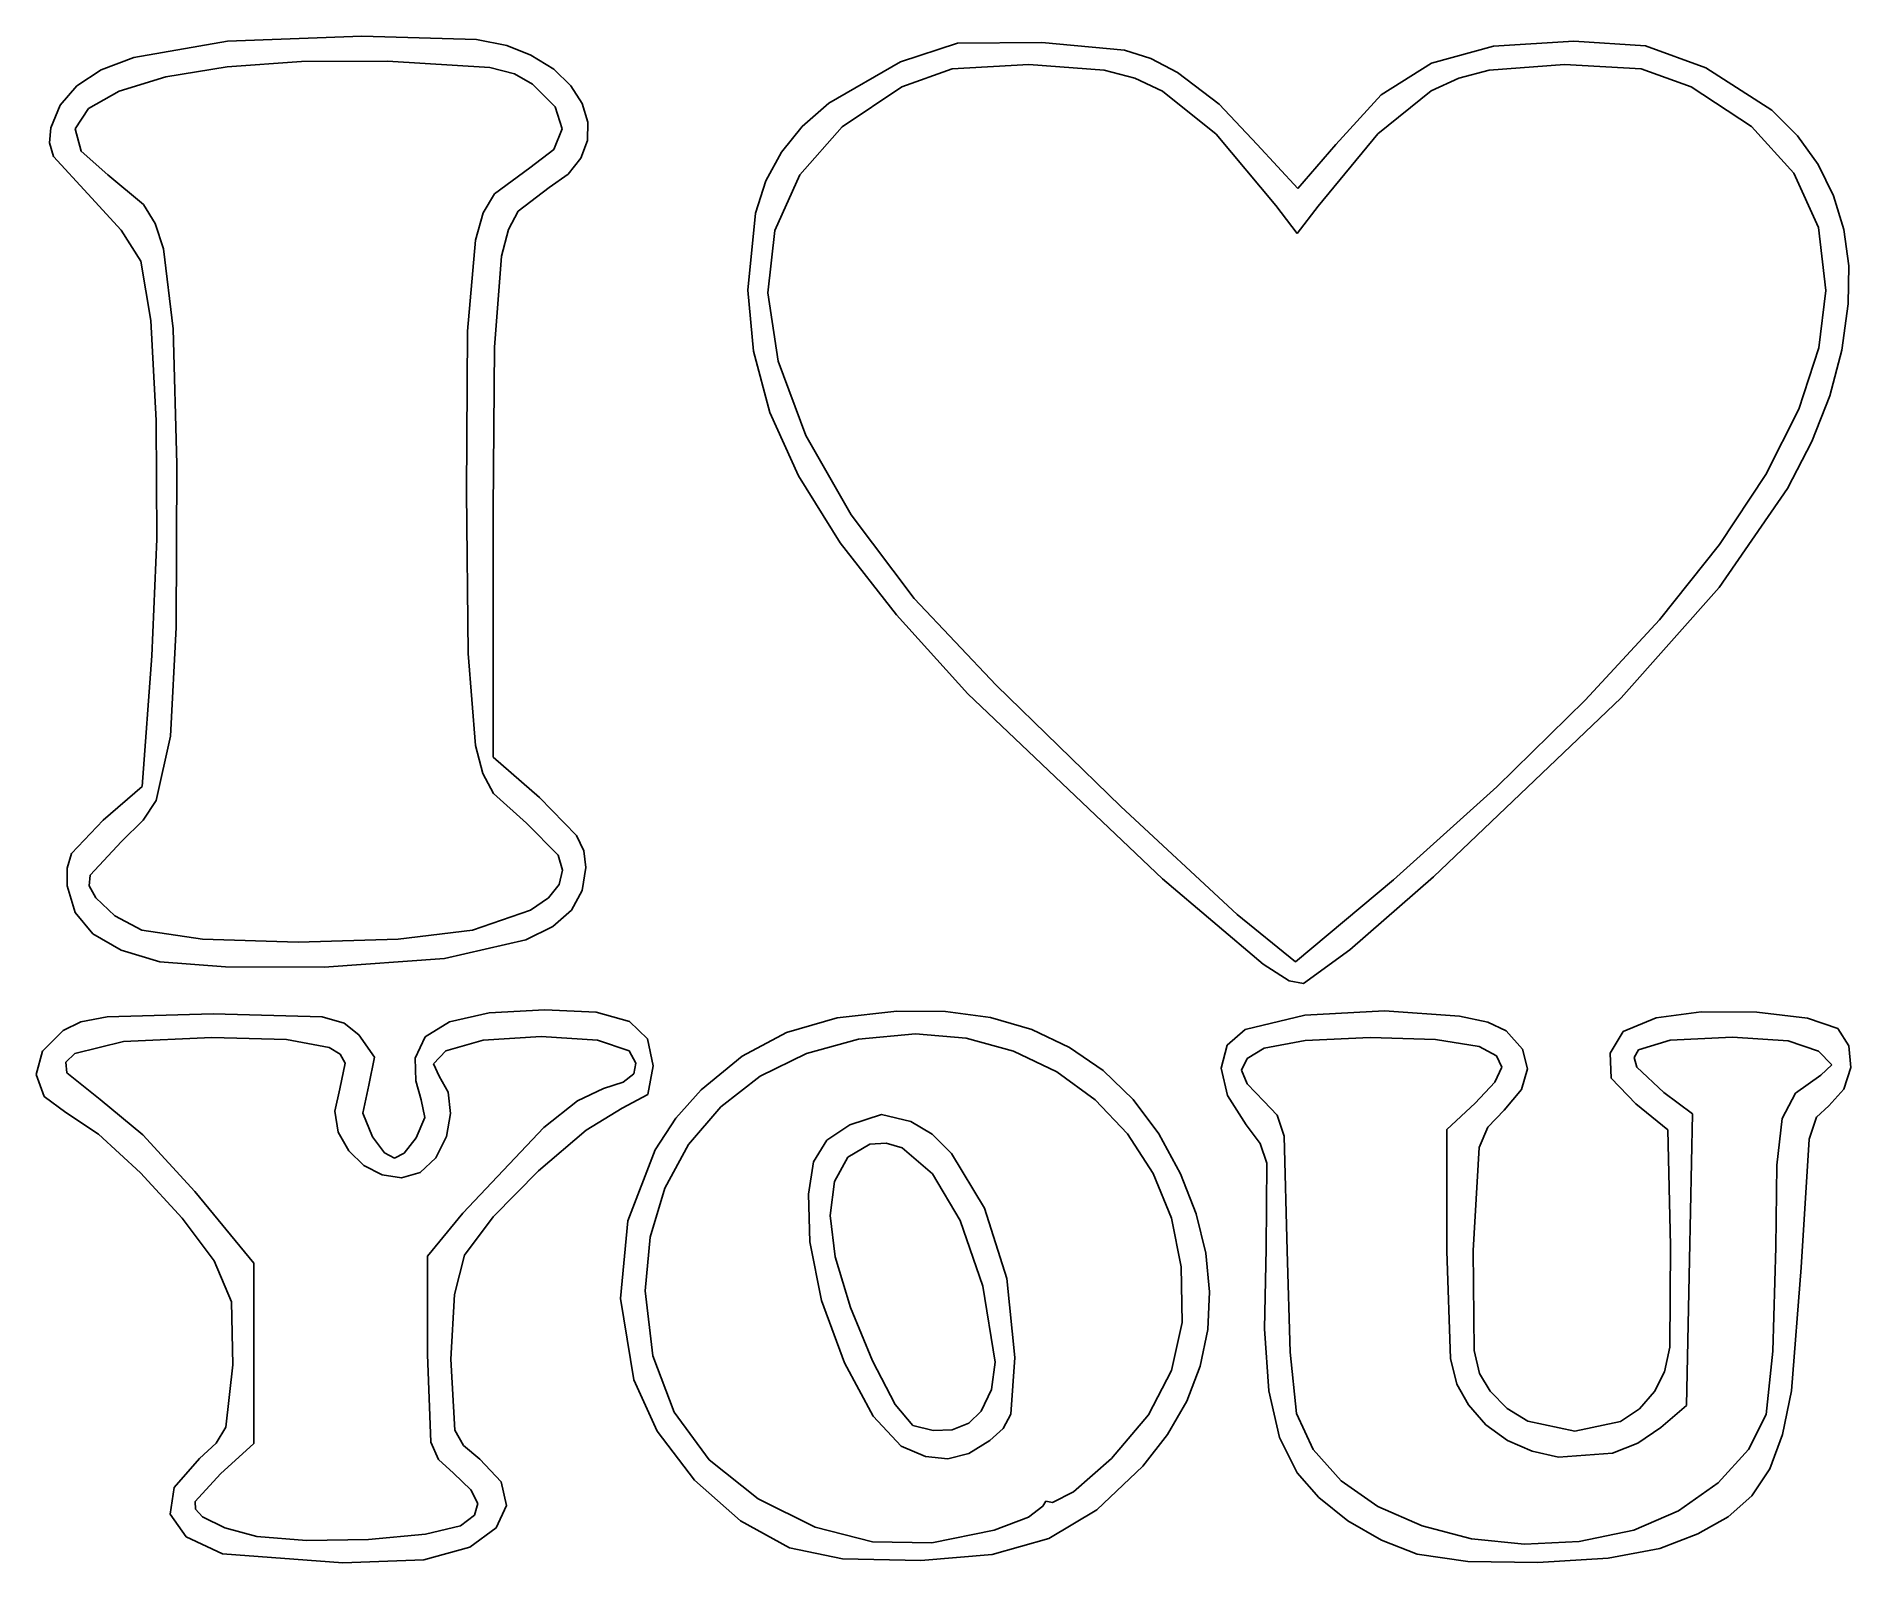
# Model space of a CAD drawing. Extents: x 3.9 to 55, y 8.5 to 51.5.
import ezdxf

# ---------------------------------------------------------------- set-up
doc = ezdxf.new("R2010")
doc.units = 0

msp = doc.modelspace()

# ---------------------------------------------------------------- linework, layer by layer
at = {"layer": 'Image'}
for p, q in [((6.683862, 50.868584), (9.314102, 51.319781)), ((9.314102, 51.319781), (13.096858, 51.461418)), ((13.096858, 51.461418), (16.328551, 51.366925)), ((16.328551, 51.366925), (17.178996, 51.206285)), ((17.178996, 51.206285), (17.859352, 50.932252)), ((28.267082, 50.739815), (29.86956, 51.264547)), ((29.86956, 51.264547), (32.243987, 51.285814)), ((32.243987, 51.285814), (34.579934, 51.071759)), ((43.221834, 50.706443), (44.967238, 51.184981)), ((44.967238, 51.184981), (47.228065, 51.327443)), ((47.228065, 51.327443), (49.249214, 51.188941)), ((49.249214, 51.188941), (50.943605, 50.572305)), ((5.759176, 50.514582), (6.683862, 50.868584)), ((9.311017, 50.600863), (7.583489, 50.316287)), ((11.404296, 50.755461), (9.311017, 50.600863)), ((13.819954, 50.762439), (11.404296, 50.755461)), ((16.704144, 50.586779), (13.819954, 50.762439)), ((17.401525, 50.405035), (16.704144, 50.586779)), ((17.859352, 50.932252), (18.502041, 50.532727)), ((26.248408, 49.575981), (28.267082, 50.739815)), ((31.882252, 50.663875), (29.723841, 50.547364)), ((33.999248, 50.507863), (31.882252, 50.663875)), ((34.579934, 51.071759), (35.322077, 50.833879)), ((35.322077, 50.833879), (36.066372, 50.445912)), ((41.804652, 49.810468), (43.221834, 50.706443)), ((46.963483, 50.663875), (44.846921, 50.510873)), ((49.121893, 50.547364), (46.963483, 50.663875)), ((5.07251, 50.068406), (5.759176, 50.514582)), ((7.583489, 50.316287), (6.265087, 49.919377)), ((17.906314, 50.112337), (17.401525, 50.405035)), ((18.542601, 49.477083), (17.906314, 50.112337)), ((18.502041, 50.532727), (18.985702, 50.070044)), ((29.723841, 50.547364), (28.310381, 50.041352)), ((34.862478, 50.278424), (33.999248, 50.507863)), ((35.649193, 49.917431), (34.862478, 50.278424)), ((36.066372, 50.445912), (37.243277, 49.546445)), ((43.988595, 50.283664), (43.207892, 49.924023)), ((44.846921, 50.510873), (43.988595, 50.283664)), ((50.535353, 50.041352), (49.121893, 50.547364)), ((50.943605, 50.572305), (52.801623, 49.382369)), ((4.607158, 49.525129), (5.07251, 50.068406)), ((6.265087, 49.919377), (5.399185, 49.427775)), ((18.985702, 50.070044), (19.307275, 49.566265)), ((19.307275, 49.566265), (19.463699, 49.043457)), ((25.500539, 48.921574), (26.248408, 49.575981)), ((28.310381, 50.041352), (26.6234, 48.912278)), ((37.154072, 48.708983), (35.649193, 49.917431)), ((40.528488, 48.415694), (41.804652, 49.810468)), ((43.207892, 49.924023), (41.712315, 48.711558)), ((52.234871, 48.924847), (50.535353, 50.041352)), ((4.346418, 48.879822), (4.607158, 49.525129)), ((5.399185, 49.427775), (5.029155, 48.859124)), ((18.7416, 48.858251), (18.542601, 49.477083)), ((37.243277, 49.546445), (38.307168, 48.41866)), ((52.801623, 49.382369), (53.524367, 48.657113)), ((4.300396, 48.461689), (4.346418, 48.879822)), ((5.029155, 48.859124), (5.198373, 48.231069)), ((18.504038, 48.278442), (18.7416, 48.858251)), ((19.463699, 49.043457), (19.451913, 48.523684)), ((24.913444, 48.198609), (25.500539, 48.921574)), ((26.6234, 48.912278), (25.431326, 47.558846)), ((38.835868, 46.698924), (37.154072, 48.708983)), ((41.712315, 48.711558), (40.026114, 46.681712)), ((53.423819, 47.610329), (52.234871, 48.924847)), ((53.524367, 48.657113), (54.105595, 47.851634)), ((4.420538, 48.080372), (4.300396, 48.461689)), ((5.383557, 47.027741), (4.420538, 48.080372)), ((5.198373, 48.231069), (5.950211, 47.561252)), ((17.830644, 47.76026), (18.504038, 48.278442)), ((19.268855, 48.029009), (18.911465, 47.581497)), ((19.451913, 48.523684), (19.268855, 48.029009)), ((24.476968, 47.391911), (24.913444, 48.198609)), ((38.307168, 48.41866), (39.458998, 47.178188)), ((39.458998, 47.178188), (40.528488, 48.415694)), ((5.950211, 47.561252), (6.950256, 46.726833)), ((16.836618, 47.026424), (17.830644, 47.76026)), ((18.911465, 47.581497), (18.376682, 47.203213)), ((25.431326, 47.558846), (24.733775, 45.997256)), ((54.116062, 46.076809), (53.423819, 47.610329)), ((54.105595, 47.851634), (54.542304, 46.970909)), ((6.321298, 46.007775), (5.383557, 47.027741)), ((16.519075, 46.49023), (16.836618, 47.026424)), ((18.376682, 47.203213), (17.504394, 46.5379)), ((24.180959, 46.486306), (24.476968, 47.391911)), ((6.950256, 46.726833), (7.27871, 46.189157)), ((17.504394, 46.5379), (17.225955, 46.024261)), ((39.438737, 45.905175), (38.835868, 46.698924)), ((40.026114, 46.681712), (39.438737, 45.905175)), ((54.542304, 46.970909), (54.831487, 46.019915)), ((6.878748, 45.131884), (6.321298, 46.007775)), ((7.27871, 46.189157), (7.515688, 45.475092)), ((16.298426, 45.724933), (16.519075, 46.49023)), ((17.225955, 46.024261), (17.032326, 45.273023)), ((23.969724, 44.317678), (24.180959, 46.486306)), ((24.733775, 45.997256), (24.530365, 44.243708)), ((54.325462, 44.3033), (54.116062, 46.076809)), ((54.831487, 46.019915), (54.970141, 45.003629)), ((7.515688, 45.475092), (7.783927, 43.229557)), ((16.079553, 43.158268), (16.298426, 45.724933)), ((7.157274, 43.459602), (6.878748, 45.131884)), ((17.032326, 45.273023), (16.838521, 42.706922)), ((54.970141, 45.003629), (54.955262, 43.927028)), ((24.127837, 42.596384), (23.969724, 44.317678)), ((24.530365, 44.243708), (24.820715, 42.314402)), ((54.125969, 42.686452), (54.325462, 44.3033)), ((7.312484, 40.649356), (7.157274, 43.459602)), ((54.955262, 43.927028), (54.771579, 42.629187)), ((7.783927, 43.229557), (7.892389, 39.413754)), ((16.04348, 38.628907), (16.079553, 43.158268)), ((16.838521, 42.706922), (16.80102, 38.137937)), ((24.592271, 40.867903), (24.127837, 42.596384)), ((53.566678, 40.963729), (54.125969, 42.686452)), ((54.771579, 42.629187), (54.433085, 41.342794)), ((24.820715, 42.314402), (25.60444, 40.225537)), ((52.638559, 39.12283), (53.566678, 40.963729)), ((54.433085, 41.342794), (53.929217, 40.049539)), ((7.327724, 37.302723), (7.312484, 40.649356)), ((25.395767, 39.085756), (24.592271, 40.867903)), ((25.60444, 40.225537), (26.88116, 37.993314)), ((53.929217, 40.049539), (53.249416, 38.731115)), ((7.892389, 39.413754), (7.875231, 34.815345)), ((26.571066, 37.203462), (25.395767, 39.085756)), ((51.332583, 37.151451), (52.638559, 39.12283)), ((16.091527, 34.087548), (16.04348, 38.628907)), ((53.249416, 38.731115), (51.319771, 35.945523)), ((16.80102, 38.137937), (16.80102, 31.164447)), ((26.88116, 37.993314), (28.650492, 35.633931)), ((7.186339, 34.02128), (7.327724, 37.302723)), ((28.150909, 35.174542), (26.571066, 37.203462)), ((49.639719, 35.037291), (51.332583, 37.151451)), ((51.319771, 35.945523), (48.559661, 32.839551)), ((28.650492, 35.633931), (30.965155, 33.198143)), ((7.875231, 34.815345), (7.709816, 31.760579)), ((30.168038, 32.952517), (28.150909, 35.174542)), ((47.550937, 32.768046), (49.639719, 35.037291)), ((6.91428, 30.339456), (7.186339, 34.02128)), ((16.302881, 31.498278), (16.091527, 34.087548)), ((35.645119, 27.743227), (30.168038, 32.952517)), ((30.965155, 33.198143), (34.470291, 29.782482)), ((48.559661, 32.839551), (43.279347, 27.795685)), ((45.057207, 30.331415), (47.550937, 32.768046)), ((7.709816, 31.760579), (7.311787, 29.948681)), ((16.510535, 30.711387), (16.302881, 31.498278)), ((16.8079, 30.143371), (16.510535, 30.711387)), ((16.80102, 31.164447), (18.101887, 30.036117)), ((5.815622, 29.391077), (6.91428, 30.339456)), ((42.149498, 27.715094), (45.057207, 30.331415)), ((7.311787, 29.948681), (6.945383, 29.398054)), ((17.736944, 29.305106), (16.8079, 30.143371)), ((18.101887, 30.036117), (19.145901, 28.964211)), ((34.470291, 29.782482), (37.750021, 26.73557)), ((4.926199, 28.451242), (5.815622, 29.391077)), ((6.945383, 29.398054), (6.33253, 28.79382)), ((18.627012, 28.408627), (17.736944, 29.305106)), ((6.33253, 28.79382), (5.447588, 27.84665)), ((19.145901, 28.964211), (19.347086, 28.531946)), ((4.797849, 28.044263), (4.926199, 28.451242)), ((18.748044, 27.983957), (18.627012, 28.408627)), ((19.347086, 28.531946), (19.402753, 28.06523)), ((4.805875, 27.542816), (4.797849, 28.044263)), ((5.447588, 27.84665), (5.425745, 27.547466)), ((18.656469, 27.581711), (18.748044, 27.983957)), ((19.402753, 28.06523), (19.304305, 27.41466)), ((38.479515, 25.341214), (35.645119, 27.743227)), ((35.645119, 27.743227), (35.645119, 27.743227)), ((39.388469, 25.406028), (42.149498, 27.715094)), ((43.279347, 27.795685), (40.919308, 25.746614)), ((42.149498, 27.715094), (42.149498, 27.715094)), ((5.025337, 26.794991), (4.805875, 27.542816)), ((5.425745, 27.547466), (5.611053, 27.202999)), ((5.611053, 27.202999), (6.148576, 26.697622)), ((17.845686, 26.864616), (18.354834, 27.20692)), ((18.354834, 27.20692), (18.656469, 27.581711)), ((19.304305, 27.41466), (18.999466, 26.860611)), ((5.526604, 26.194698), (5.025337, 26.794991)), ((6.148576, 26.697622), (6.900535, 26.296424)), ((16.215035, 26.297599), (17.845686, 26.864616)), ((18.999466, 26.860611), (18.473991, 26.397655)), ((37.750021, 26.73557), (39.388469, 25.406028)), ((6.318219, 25.734933), (5.526604, 26.194698)), ((6.900535, 26.296424), (8.613663, 26.041735)), ((14.12297, 26.042382), (16.215035, 26.297482)), ((16.215035, 26.297482), (16.215035, 26.297599)), ((18.473991, 26.397655), (17.713635, 26.020365)), ((7.408723, 25.408692), (6.318219, 25.734933)), ((8.613663, 26.041735), (11.305161, 25.957094)), ((11.305161, 25.957094), (14.12297, 26.042382)), ((17.713635, 26.020365), (15.431307, 25.501073)), ((40.919308, 25.746614), (39.613864, 24.79336)), ((9.259695, 25.26139), (7.408723, 25.408692)), ((7.408723, 25.408692), (7.408723, 25.408692)), ((12.038527, 25.259317), (9.259695, 25.26139)), ((15.431307, 25.501073), (12.038527, 25.259317)), ((39.213449, 24.869518), (38.479515, 25.341214)), ((39.613864, 24.79336), (39.213449, 24.869518)), ((16.688574, 23.967876), (18.256227, 24.058245)), ((18.256227, 24.058245), (19.696679, 23.986845)), ((26.485609, 23.828379), (28.167152, 24.020764)), ((28.167152, 24.020764), (29.532423, 24.00952)), ((39.657939, 23.902261), (41.893118, 24.025597)), ((41.893118, 24.025597), (44.007084, 23.878069)), ((4.684712, 23.475668), (5.185964, 23.713308)), ((5.185964, 23.713308), (5.927652, 23.856308)), ((5.927652, 23.856308), (8.910691, 23.944786)), ((8.910691, 23.944786), (11.986595, 23.856225)), ((11.986595, 23.856225), (12.601291, 23.677885)), ((12.601291, 23.677885), (13.01544, 23.350049)), ((14.879874, 23.293138), (15.569379, 23.715174)), ((15.569379, 23.715174), (16.688574, 23.967876)), ((19.696679, 23.986845), (20.635383, 23.725458)), ((20.635383, 23.725458), (21.145185, 23.236345)), ((25.057924, 23.415904), (26.485609, 23.828379)), ((29.532423, 24.00952), (30.799449, 23.834094)), ((30.799449, 23.834094), (31.964912, 23.496388)), ((37.467355, 23.063183), (37.977611, 23.504301)), ((37.977611, 23.504301), (39.657939, 23.902261)), ((44.007084, 23.878069), (44.807342, 23.703907)), ((44.807342, 23.703907), (45.323774, 23.463439)), ((48.622477, 23.44759), (49.545839, 23.8335)), ((49.545839, 23.8335), (50.814297, 23.999837)), ((50.814297, 23.999837), (52.380302, 23.987203)), ((52.380302, 23.987203), (53.807413, 23.821591)), ((53.807413, 23.821591), (54.659189, 23.528992)), ((54.659189, 23.528992), (54.972539, 23.044261)), ((4.108029, 22.890376), (4.684712, 23.475668)), ((6.384005, 23.162282), (5.016554, 22.825143)), ((8.879107, 23.279424), (6.384005, 23.162282)), ((10.976383, 23.220557), (8.879107, 23.279424)), ((12.179384, 22.998056), (10.976383, 23.220557)), ((12.490924, 22.807166), (12.179384, 22.998056)), ((13.01544, 23.350049), (13.458981, 22.717268)), ((14.601287, 22.694764), (14.879874, 23.293138)), ((16.512005, 23.203428), (15.462529, 22.904261)), ((18.149727, 23.301599), (16.512005, 23.203428)), ((19.735182, 23.199547), (18.149727, 23.301599)), ((20.627855, 22.898043), (19.735182, 23.199547)), ((21.145185, 23.236345), (21.298932, 22.481767)), ((23.806088, 22.752004), (25.057924, 23.415904)), ((27.086097, 23.232848), (25.620718, 22.827207)), ((28.692936, 23.377825), (27.086097, 23.232848)), ((30.118117, 23.256071), (28.692936, 23.377825)), ((31.451906, 22.892133), (30.118117, 23.256071)), ((31.964912, 23.496388), (33.025494, 22.998307)), ((33.025494, 22.998307), (33.977874, 22.341754)), ((37.301907, 22.414813), (37.467355, 23.063183)), ((39.668057, 23.191638), (38.509275, 22.976275)), ((41.490329, 23.27505), (39.668057, 23.191638)), ((43.336007, 23.221329), (41.490329, 23.27505)), ((44.565011, 23.025294), (43.336007, 23.221329)), ((45.055494, 22.762413), (44.565011, 23.025294)), ((45.323774, 23.463439), (45.780755, 22.951199)), ((48.250065, 22.835837), (48.622477, 23.44759)), ((49.941281, 23.198729), (49.054458, 22.927797)), ((51.697047, 23.283329), (49.941281, 23.198729)), ((53.265273, 23.185681), (51.697047, 23.283329)), ((54.1228, 22.886259), (53.265273, 23.185681)), ((54.972539, 23.044261), (55.025651, 22.42722)), ((3.932509, 22.23248), (4.108029, 22.890376)), ((5.016554, 22.825143), (4.760878, 22.576957)), ((4.760878, 22.576957), (4.793331, 22.277231)), ((12.48359, 21.82822), (12.633367, 22.553437)), ((12.633367, 22.553437), (12.490924, 22.807166)), ((13.458981, 22.717268), (13.299726, 21.932826)), ((14.617325, 22.052171), (14.601287, 22.694764)), ((15.462529, 22.904261), (15.117328, 22.533924)), ((15.117328, 22.533924), (15.279668, 22.189887)), ((20.817565, 22.54829), (20.627855, 22.898043)), ((20.760219, 22.254985), (20.817565, 22.54829)), ((21.298932, 22.481767), (21.150094, 21.672969)), ((22.652095, 21.805345), (23.806088, 22.752004)), ((25.620718, 22.827207), (24.31971, 22.182692)), ((32.669915, 22.307399), (31.451906, 22.892133)), ((38.031642, 22.682144), (37.87054, 22.357072)), ((38.509275, 22.976275), (38.031642, 22.682144)), ((45.202242, 22.442802), (45.055494, 22.762413)), ((45.780755, 22.951199), (45.923735, 22.396165)), ((48.279518, 22.135063), (48.250065, 22.835837)), ((49.054458, 22.927797), (48.926921, 22.714424)), ((48.926921, 22.714424), (49.004647, 22.44483)), ((54.489641, 22.508509), (54.1228, 22.886259)), ((54.186429, 22.218965), (54.489641, 22.508509)), ((4.153952, 21.618341), (3.932509, 22.23248)), ((4.793331, 22.277231), (5.730913, 21.527771)), ((14.772532, 21.519476), (14.617325, 22.052171)), ((15.279668, 22.189887), (15.529629, 21.735697)), ((19.906837, 21.841349), (20.456437, 22.019035)), ((20.456437, 22.019035), (20.760219, 22.254985)), ((24.31971, 22.182692), (23.205983, 21.321089)), ((33.747757, 21.523257), (32.669915, 22.307399)), ((33.977874, 22.341754), (34.818735, 21.528632)), ((37.480536, 21.638215), (37.301907, 22.414813)), ((37.87054, 22.357072), (38.02569, 21.96771)), ((44.449944, 21.431248), (45.001608, 22.015925)), ((45.001608, 22.015925), (45.202242, 22.442802)), ((45.923735, 22.396165), (45.753149, 21.816184)), ((48.975007, 21.409171), (48.279518, 22.135063)), ((49.004647, 22.44483), (49.759916, 21.724128)), ((53.474241, 21.704101), (54.186429, 22.218965)), ((55.025651, 22.42722), (54.834149, 21.816491)), ((4.768156, 21.164321), (4.153952, 21.618341)), ((5.730913, 21.527771), (6.934188, 20.534866)), ((12.337554, 21.201951), (12.48359, 21.82822)), ((13.299726, 21.932826), (13.128455, 21.146641)), ((14.871364, 21.02793), (14.772532, 21.519476)), ((15.529629, 21.735697), (15.595085, 21.135145)), ((18.220805, 20.741196), (19.176446, 21.489497)), ((19.176446, 21.489497), (19.906837, 21.841349)), ((21.150094, 21.672969), (20.431416, 21.283134)), ((21.940485, 21.003471), (22.652095, 21.805345)), ((34.661045, 20.561096), (33.747757, 21.523257)), ((34.818735, 21.528632), (35.544758, 20.560846)), ((38.002509, 20.812415), (37.480536, 21.638215)), ((38.02569, 21.96771), (38.496813, 21.480712)), ((38.496813, 21.480712), (38.872503, 21.084838)), ((45.753149, 21.816184), (45.269432, 21.229107)), ((49.759916, 21.724128), (50.571977, 21.123744)), ((53.094687, 20.991067), (53.474241, 21.704101)), ((54.834149, 21.816491), (54.413658, 21.350696)), ((5.683794, 20.551946), (4.768156, 21.164321)), ((12.437373, 20.608154), (12.337554, 21.201951)), ((13.128455, 21.146641), (13.404224, 20.477045)), ((14.626734, 20.454397), (14.871364, 21.02793)), ((15.595085, 21.135145), (15.479942, 20.486428)), ((20.431416, 21.283134), (19.420071, 20.666603)), ((21.358304, 20.112584), (21.940485, 21.003471)), ((23.205983, 21.321089), (22.302447, 20.264189)), ((26.843149, 20.817341), (27.728609, 21.106618)), ((27.728609, 21.106618), (28.562857, 20.907096)), ((38.872503, 21.084838), (39.069792, 20.49473)), ((43.656195, 20.689775), (44.449944, 21.431248)), ((45.269432, 21.229107), (44.805211, 20.754382)), ((49.873906, 20.675607), (48.975007, 21.409171)), ((50.571977, 21.123744), (50.487519, 17.020634)), ((52.943178, 19.681605), (53.094687, 20.991067)), ((54.063055, 21.033706), (53.858551, 20.417621)), ((54.413658, 21.350696), (54.063055, 21.033706)), ((6.866644, 19.469358), (5.683794, 20.551946)), ((6.934188, 20.534866), (8.40051, 18.940974)), ((12.729276, 20.085409), (12.437373, 20.608154)), ((13.404224, 20.477045), (13.742362, 20.032422)), ((14.295571, 20.022172), (14.626734, 20.454397)), ((15.479942, 20.486428), (15.188106, 19.887748)), ((15.947535, 18.333251), (18.220805, 20.741196)), ((19.420071, 20.666603), (18.077356, 19.524732)), ((26.19801, 20.388518), (26.843149, 20.817341)), ((28.562857, 20.907096), (29.157521, 20.551941)), ((29.157521, 20.551941), (29.708772, 20.010793)), ((35.385392, 19.442306), (34.661045, 20.561096)), ((35.544758, 20.560846), (36.152624, 19.440298)), ((38.393167, 20.291857), (38.002509, 20.812415)), ((39.069792, 20.49473), (39.159747, 17.265815)), ((43.656195, 17.263185), (43.656195, 20.689775)), ((44.805211, 20.754382), (44.558486, 20.182441)), ((49.953731, 17.415407), (49.873906, 20.675607)), ((13.159494, 19.672296), (12.729276, 20.085409)), ((13.742362, 20.032422), (14.020128, 19.881156)), ((14.020128, 19.881156), (14.295571, 20.022172)), ((20.594499, 18.116598), (21.358304, 20.112584)), ((22.302447, 20.264189), (21.632012, 19.03378)), ((25.822605, 19.777587), (26.19801, 20.388518)), ((27.401589, 20.268596), (26.789529, 19.907149)), ((27.860362, 20.300321), (27.401589, 20.268596)), ((28.311611, 20.168153), (27.860362, 20.300321)), ((29.172245, 19.436318), (28.311611, 20.168153)), ((29.708772, 20.010793), (30.636803, 18.471037)), ((38.585528, 19.735535), (38.393167, 20.291857)), ((44.558486, 20.182441), (44.392045, 17.28311)), ((53.858551, 20.417621), (53.632133, 16.798847)), ((8.043977, 18.189543), (6.866644, 19.469358)), ((13.674256, 19.407393), (13.159494, 19.672296)), ((14.742331, 19.476539), (14.219791, 19.329281)), ((15.188106, 19.887748), (14.742331, 19.476539)), ((18.077356, 19.524732), (16.800618, 18.227507)), ((25.674925, 18.86195), (25.822605, 19.777587)), ((26.789529, 19.907149), (26.411932, 19.222425)), ((29.944907, 18.121443), (29.172245, 19.436318)), ((35.896412, 18.188273), (35.385392, 19.442306)), ((36.152624, 19.440298), (36.590357, 18.311278)), ((38.567063, 17.334643), (38.585528, 19.735535)), ((52.915124, 17.377458), (52.943178, 19.681605)), ((8.40051, 18.940974), (10.054154, 16.919105)), ((14.219791, 19.329281), (13.674256, 19.407393)), ((21.632012, 19.03378), (21.217589, 17.65165)), ((26.411932, 19.222425), (26.285568, 18.268941)), ((25.71296, 17.519007), (25.674925, 18.86195)), ((30.636803, 18.471037), (31.25849, 16.488858)), ((8.943063, 16.985486), (8.043977, 18.189543)), ((14.94894, 17.114926), (15.947535, 18.333251)), ((16.800618, 18.227507), (15.987199, 17.144913)), ((20.385224, 15.923053), (20.594499, 18.116598)), ((26.285568, 18.268941), (26.427209, 17.101212)), ((30.591012, 16.271879), (29.944907, 18.121443)), ((36.169716, 16.820387), (35.896412, 18.188273)), ((36.590357, 18.311278), (36.86372, 17.200073)), ((21.217589, 17.65165), (21.082087, 16.139588)), ((26.04032, 15.875824), (25.71296, 17.519007)), ((49.931198, 14.560358), (49.953731, 17.415407)), ((52.835255, 14.444224), (52.915124, 17.377458)), ((9.426831, 15.833875), (8.943063, 16.985486)), ((10.054154, 16.919105), (10.054154, 14.38222)), ((14.94894, 14.353706), (14.94894, 17.114926)), ((15.987199, 17.144913), (15.70917, 16.037804)), ((26.427209, 17.101212), (26.859454, 15.675267)), ((36.86372, 17.200073), (36.973401, 16.112014)), ((38.518553, 15.070365), (38.567063, 17.334643)), ((39.159747, 17.265815), (39.23731, 14.419759)), ((43.751353, 14.234848), (43.656195, 17.263185)), ((44.392045, 17.28311), (44.418254, 14.463562)), ((50.487519, 17.020634), (50.403061, 12.917523)), ((31.25849, 16.488858), (31.485377, 14.26529)), ((36.195433, 15.256518), (36.169716, 16.820387)), ((53.632133, 16.798847), (53.361771, 13.331404)), ((15.70917, 16.037804), (15.610397, 14.218112)), ((20.75502, 13.637614), (20.385224, 15.923053)), ((21.082087, 16.139588), (21.293187, 14.315488)), ((26.694295, 14.112668), (26.04032, 15.875824)), ((30.933778, 14.133352), (30.591012, 16.271879)), ((36.973401, 16.112014), (36.920088, 15.052435)), ((9.465866, 14.0649), (9.426831, 15.833875)), ((26.859454, 15.675267), (27.479037, 14.168503)), ((35.900098, 13.897548), (36.195433, 15.256518)), ((36.920088, 15.052435), (36.704469, 14.026667)), ((38.63732, 13.332432), (38.518553, 15.070365)), ((10.054154, 14.38222), (10.054154, 11.845332)), ((15.046425, 11.884642), (14.94894, 14.353706)), ((21.293187, 14.315488), (21.895142, 12.727614)), ((39.23731, 14.419759), (39.421743, 12.688272)), ((44.418254, 14.463562), (44.576004, 13.817158)), ((49.781817, 13.861047), (49.931198, 14.560358)), ((52.645297, 12.659914), (52.835255, 14.444224)), ((9.265915, 12.306022), (9.465866, 14.0649)), ((15.610397, 14.218112), (15.718636, 12.221587)), ((27.502047, 12.615091), (26.694295, 14.112668)), ((27.479037, 14.168503), (28.119752, 12.941451)), ((30.830802, 13.367096), (30.933778, 14.133352)), ((31.485377, 14.26529), (31.373243, 12.673781)), ((35.250396, 12.651649), (35.900098, 13.897548)), ((36.704469, 14.026667), (36.327231, 13.040041)), ((43.933105, 13.51977), (43.751353, 14.234848)), ((44.576004, 13.817158), (44.873756, 13.321311)), ((49.503331, 13.309669), (49.781817, 13.861047)), ((21.415872, 12.194943), (20.75502, 13.637614)), ((30.544335, 12.758881), (30.830802, 13.367096)), ((38.937684, 12.016506), (38.63732, 13.332432)), ((44.260132, 12.937573), (43.933105, 13.51977)), ((44.873756, 13.321311), (45.354736, 12.827338)), ((49.080252, 12.81797), (49.503331, 13.309669)), ((53.361771, 13.331404), (53.109333, 12.097762)), ((28.119752, 12.941451), (28.615392, 12.354644)), ((36.327231, 13.040041), (35.789061, 12.097891)), ((44.754511, 12.366677), (44.260132, 12.937573)), ((45.354736, 12.827338), (45.936016, 12.473902)), ((48.540329, 12.467354), (49.080252, 12.81797)), ((50.403061, 12.917523), (49.674416, 12.291392)), ((8.998705, 11.854638), (9.265915, 12.306022)), ((21.895142, 12.727614), (22.883927, 11.383387)), ((28.290741, 11.768645), (27.502047, 12.615091)), ((28.615392, 12.354644), (29.192309, 12.207609)), ((29.727012, 12.230351), (30.18814, 12.416299)), ((30.18814, 12.416299), (30.544335, 12.758881)), ((30.544335, 12.758881), (30.544335, 12.758881)), ((31.163156, 12.272448), (30.788238, 11.925463)), ((31.373243, 12.673781), (31.163156, 12.272448)), ((34.213013, 11.426997), (35.250396, 12.651649)), ((39.421743, 12.688272), (39.892914, 11.67495)), ((45.362607, 11.928465), (44.754511, 12.366677)), ((45.936016, 12.473902), (47.254715, 12.189007)), ((47.254715, 12.189007), (48.540329, 12.467354)), ((49.674416, 12.291392), (49.030825, 11.85631)), ((52.151528, 11.672669), (52.645297, 12.659914)), ((8.524054, 11.41907), (8.998705, 11.854638)), ((10.054154, 11.845332), (9.119543, 10.989263)), ((15.263249, 11.3941), (15.046425, 11.884642)), ((15.718636, 12.221587), (15.959821, 11.789237)), ((15.959821, 11.789237), (16.419837, 11.407331)), ((22.470506, 10.815298), (21.415872, 12.194943)), ((28.973326, 11.483416), (28.290741, 11.768645)), ((28.290741, 11.768645), (28.290741, 11.768645)), ((29.192309, 12.207609), (29.727012, 12.230351)), ((30.788238, 11.925463), (30.193268, 11.560017)), ((35.789061, 12.097891), (35.090648, 11.205546)), ((39.433964, 11.018251), (38.937684, 12.016506)), ((46.053618, 11.626612), (45.362607, 11.928465)), ((49.030825, 11.85631), (48.316149, 11.575967)), ((53.109333, 12.097762), (52.744442, 11.129484)), ((7.819198, 10.609553), (8.524054, 11.41907)), ((15.676543, 11.011832), (15.263249, 11.3941)), ((16.419837, 11.407331), (17.026318, 10.762537)), ((22.883927, 11.383387), (24.255516, 10.290227)), ((29.597899, 11.41327), (28.973326, 11.483416)), ((30.193268, 11.560017), (29.597899, 11.41327)), ((33.144342, 10.482721), (34.213013, 11.426997)), ((39.892914, 11.67495), (40.673896, 10.797574)), ((46.796746, 11.464794), (46.053618, 11.626612)), ((48.316149, 11.575967), (46.796746, 11.464794)), ((51.289825, 10.735712), (52.151528, 11.672669)), ((9.119543, 10.989263), (8.40651, 10.214572)), ((16.172713, 10.543318), (15.676543, 11.011832)), ((17.026318, 10.762537), (17.177782, 10.099518)), ((23.764286, 9.665251), (22.470506, 10.815298)), ((35.090648, 11.205546), (33.79999, 9.976919)), ((40.045455, 10.321962), (39.433964, 11.018251)), ((40.673896, 10.797574), (41.712006, 10.074349)), ((50.173433, 9.947791), (51.289825, 10.735712)), ((52.744442, 11.129484), (52.241388, 10.375553)), ((7.700961, 9.860299), (7.819198, 10.609553)), ((16.369472, 10.154926), (16.172713, 10.543318)), ((24.255516, 10.290227), (25.863738, 9.487295)), ((32.279126, 10.080045), (32.357145, 10.222476)), ((32.357145, 10.222476), (32.544722, 10.185843)), ((32.544722, 10.185843), (33.144342, 10.482721)), ((40.865712, 9.67208), (40.045455, 10.321962)), ((52.241388, 10.375553), (51.574458, 9.784953)), ((8.157593, 9.219575), (7.700961, 9.860299)), ((8.40651, 10.214572), (8.411516, 9.993631)), ((8.411516, 9.993631), (8.613276, 9.7777)), ((8.613276, 9.7777), (9.239382, 9.468729)), ((15.877222, 9.526214), (16.269936, 9.823581)), ((16.269936, 9.823581), (16.369472, 10.154926)), ((17.177782, 10.099518), (16.880205, 9.4711)), ((30.908189, 9.402971), (31.876413, 9.769801)), ((31.876413, 9.769801), (32.279126, 10.080045)), ((33.79999, 9.976919), (32.447469, 9.175445)), ((41.712006, 10.074349), (42.954562, 9.52348)), ((48.9156, 9.407655), (50.173433, 9.947791)), ((51.574458, 9.784953), (50.717942, 9.306665)), ((9.177344, 8.735648), (8.157593, 9.219575)), ((9.239382, 9.468729), (10.143198, 9.225084)), ((10.143198, 9.225084), (11.542722, 9.113599)), ((13.287507, 9.143566), (14.893643, 9.289574)), ((14.893643, 9.289574), (15.877222, 9.526209)), ((15.877222, 9.526209), (15.877222, 9.526214)), ((16.880205, 9.4711), (16.139563, 8.930111)), ((25.142575, 8.911376), (23.764286, 9.665251)), ((25.863738, 9.487295), (27.479664, 9.075634)), ((29.146684, 9.049455), (30.908189, 9.402971)), ((30.908189, 9.402971), (30.908189, 9.402971)), ((41.81573, 9.12215), (40.865712, 9.67208)), ((42.954562, 9.52348), (44.34888, 9.163171)), ((47.382075, 9.087054), (48.915586, 9.407655)), ((48.915586, 9.407655), (48.9156, 9.407655)), ((50.717942, 9.306665), (49.646129, 8.889675)), ((12.567692, 8.489835), (9.177344, 8.735648)), ((9.177344, 8.735648), (9.177344, 8.735648)), ((11.542722, 9.113599), (13.287507, 9.143566)), ((16.139563, 8.930111), (14.84683, 8.570901)), ((26.631227, 8.594268), (25.142575, 8.911376)), ((25.142575, 8.911376), (25.142575, 8.911376)), ((27.479664, 9.075634), (29.146684, 9.049455)), ((30.853763, 8.724918), (28.839547, 8.549136)), ((32.447469, 9.175445), (30.853763, 8.724918)), ((42.816506, 8.725718), (41.81573, 9.12215)), ((42.816517, 8.72571), (42.816506, 8.725718)), ((44.240136, 8.523638), (42.816517, 8.72571)), ((44.34888, 9.163171), (45.842279, 9.011628)), ((45.842279, 9.011628), (47.382075, 9.087054)), ((49.646129, 8.889675), (48.198625, 8.618673)), ((14.84683, 8.570901), (12.567692, 8.489835)), ((28.839547, 8.549136), (26.631227, 8.594268)), ((46.2154, 8.49231), (44.240136, 8.523638)), ((48.198625, 8.618673), (46.2154, 8.49231))]:
    msp.add_line(p, q, dxfattribs=at)

doc.saveas('drawing.dxf')
